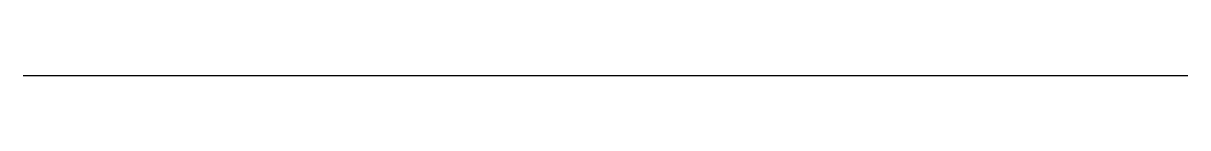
# Paper-space layout 'Layout1' of a CAD drawing. Header units: millimetres. Extents: x 0 to 100, y 0 to 0.
import ezdxf

# ---------------------------------------------------------------- set-up
doc = ezdxf.new("R2010")
doc.units = ezdxf.units.MM
doc.layers.add('WALL', color=7, linetype='Continuous')

psp = doc.layouts.get("Layout1")

# ---------------------------------------------------------------- linework, layer by layer
at = {"layer": 'WALL'}
psp.add_line((0, 0), (100, 0), dxfattribs=at)

doc.saveas('drawing.dxf')
